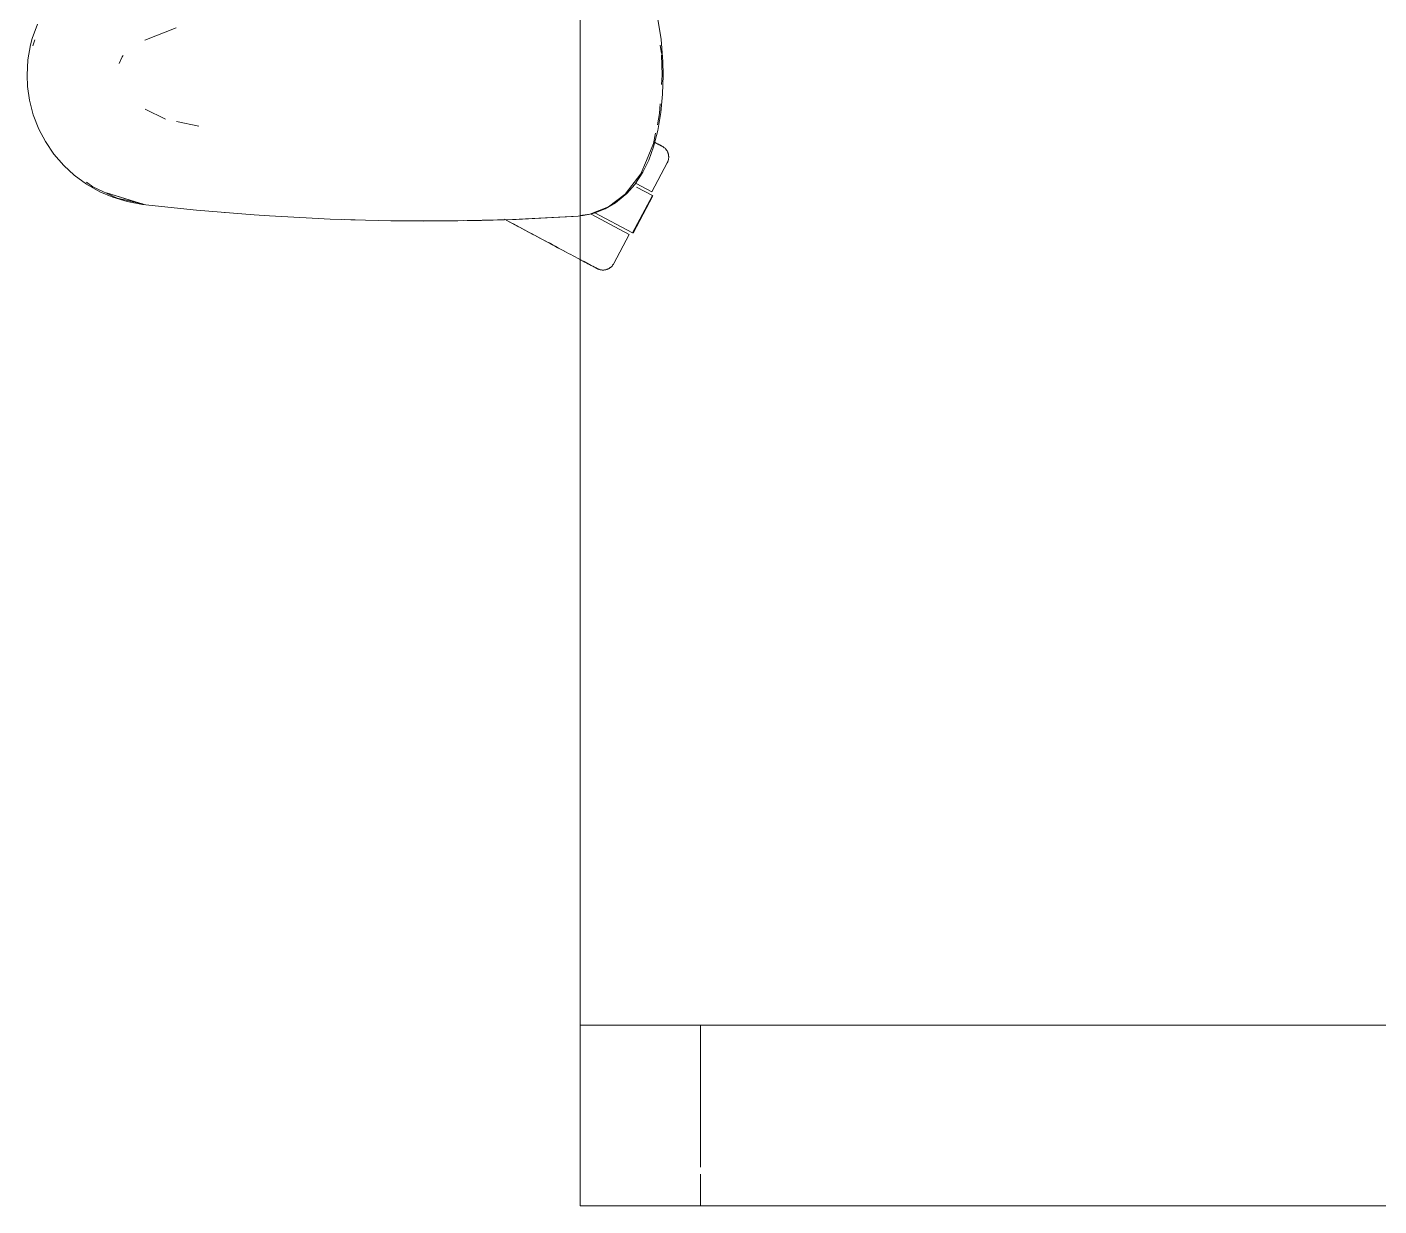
# Model space of a CAD drawing. Header units: millimetres. Extents: x 155927 to 326028, y -36033 to 97293.
# Drawn here: x 168319.7 to 168768.8, y 23502.8 to 23894.3 of the extents above; entities that cross this region are included whole.
import ezdxf

# ---------------------------------------------------------------- set-up
doc = ezdxf.new("R2010")
doc.units = ezdxf.units.MM
doc.header["$MEASUREMENT"] = 0
doc.layers.add('G-IMPT', color=8, linetype='CONTINUOUS', lineweight=9)
doc.layers.add('I-FURN', color=8, linetype='CONTINUOUS', lineweight=9)

msp = doc.modelspace()

# ---------------------------------------------------------------- linework, layer by layer
at = {"layer": 'G-IMPT'}
for p, q in [((168323.14, 23895.26), (168321.43, 23890.49)), ((168369.27, 23894.09), (168358.85, 23889.95)), ((168529.24, 23896.96), (168530.36, 23890.19)), ((168320.87, 23888.36), (168321.43, 23890.49)), ((168322.23, 23890.05), (168321.61, 23888.02)), ((168530.93, 23882.88), (168530.36, 23890.19)), ((168319.99, 23883.41), (168320.87, 23888.36)), ((168351.32, 23884.42), (168351.62, 23884.87)), ((168530.42, 23885.54), (168530.03, 23888.32)), ((168530.43, 23885.04), (168530.65, 23878.37)), ((168319.69, 23878.37), (168319.99, 23883.41)), ((168350.31, 23882.2), (168351.32, 23884.42)), ((168530.93, 23882.88), (168531.02, 23878.37)), ((168319.69, 23878.37), (168319.87, 23874.52)), ((168530.46, 23875.26), (168530.65, 23878.37)), ((168531.02, 23878.37), (168530.84, 23872.03)), ((168320.51, 23870.01), (168319.87, 23874.52)), ((168530.28, 23865.88), (168530.84, 23872.03)), ((168320.51, 23870.01), (168321.78, 23865.14)), ((168358.94, 23866.99), (168365.72, 23863.73)), ((168529.86, 23865.55), (168530.06, 23868.75)), ((168323.61, 23860.43), (168321.78, 23865.14)), ((168376.77, 23861.39), (168369.34, 23862.96)), ((168529.1, 23861.8), (168529.86, 23865.55)), ((168530.28, 23865.88), (168529.28, 23859.95)), ((168325.8, 23856.27), (168323.61, 23860.43)), ((168527.82, 23855.58), (168528.53, 23859.05)), ((168527.85, 23854.47), (168529.28, 23859.95)), ((168325.8, 23856.27), (168328.63, 23852.1)), ((168527.82, 23855.58), (168525.5, 23849.96)), ((168527.85, 23854.47), (168526.26, 23850.14)), ((168328.63, 23852.1), (168331.95, 23848.27)), ((168523.66, 23845.57), (168525.5, 23849.96)), ((168524.28, 23846.06), (168526.26, 23850.14)), ((168335.39, 23845.1), (168331.95, 23848.27)), ((168335.39, 23845.1), (168339.47, 23842.11)), ((168518.44, 23838.78), (168523.66, 23845.57)), ((168524.28, 23846.06), (168521.63, 23842.01)), ((168339.43, 23842.8), (168341.54, 23841.2)), ((168343.91, 23839.59), (168339.47, 23842.11)), ((168349.6, 23837.46), (168341.54, 23841.2)), ((168521.63, 23842.01), (168518.96, 23838.98)), ((168343.91, 23839.59), (168348.15, 23837.78)), ((168358.57, 23835.42), (168346.11, 23839.25)), ((168346.11, 23839.25), (168355.26, 23836.34)), ((168348.15, 23837.78), (168353.01, 23836.32)), ((168349.6, 23837.46), (168358.01, 23835.55)), ((168358.06, 23835.42), (168353.01, 23836.32)), ((168358.57, 23835.42), (168355.26, 23836.34)), ((168375.98, 23833.51), (168358.06, 23835.42)), ((168511.79, 23833.94), (168515.22, 23835.9)), ((168512.81, 23834.61), (168518.44, 23838.78)), ((168515.22, 23835.9), (168518.96, 23838.98)), ((168380.11, 23833.17), (168375.98, 23833.51)), ((168395.17, 23831.92), (168380.11, 23833.17)), ((168386.99, 23832.57), (168385.31, 23832.74)), ((168395.17, 23831.92), (168400.26, 23831.6)), ((168400.26, 23831.6), (168414.4, 23830.79)), ((168420.42, 23830.53), (168414.4, 23830.79)), ((168480.97, 23830.4), (168502.75, 23831.48)), ((168480.97, 23830.4), (168501.15, 23831.37)), ((168482.18, 23830.44), (168502.75, 23831.48)), ((168498.92, 23831.29), (168501.15, 23831.37)), ((168502.75, 23831.48), (168501.15, 23831.37)), ((168502.75, 23831.48), (168504.4, 23831.74)), ((168506.62, 23832.2), (168503.45, 23831.72)), ((168506.8, 23832.18), (168504.4, 23831.74)), ((168506.62, 23832.2), (168512.81, 23834.61)), ((168506.8, 23832.18), (168508.14, 23832.55)), ((168511.79, 23833.94), (168508.14, 23832.55)), ((168420.42, 23830.53), (168432.18, 23830.14)), ((168425.31, 23830.39), (168427.24, 23830.28)), ((168427.24, 23830.28), (168428.74, 23830.27)), ((168440.6, 23829.98), (168432.18, 23830.14)), ((168440.6, 23829.98), (168470.62, 23830.09)), ((168440.6, 23829.98), (168460.78, 23829.93)), ((168440.6, 23829.98), (168451.39, 23829.89)), ((168470.62, 23830.09), (168451.39, 23829.89)), ((168460.67, 23829.97), (168462.82, 23829.95)), ((168460.78, 23829.93), (168482.18, 23830.44)), ((168460.78, 23829.93), (168480.97, 23830.4)), ((168460.78, 23829.93), (168470.62, 23830.09)), ((168462.82, 23829.95), (168464.73, 23830.02)), ((168470.62, 23830.09), (168482.18, 23830.44)), ((168482.18, 23830.44), (168480.97, 23830.4))]:
    msp.add_line(p, q, dxfattribs=at)
at = {"layer": 'I-FURN'}
for p, q in [((168503.45, 24902.83), (168503.45, 23502.83)), ((168503.45, 23502.83), (168503.45, 24902.83)), ((168528.1, 23856.09), (168528.53, 23855.86)), ((168528.75, 23855.74), (168528.34, 23855.96)), ((168528.53, 23855.86), (168528.92, 23855.65)), ((168529.12, 23855.55), (168528.75, 23855.74)), ((168528.92, 23855.65), (168529.28, 23855.46)), ((168529.45, 23855.37), (168529.12, 23855.55)), ((168529.28, 23855.46), (168529.6, 23855.29)), ((168529.75, 23855.21), (168529.45, 23855.37)), ((168529.6, 23855.29), (168529.87, 23855.14)), ((168530.01, 23855.07), (168529.75, 23855.21)), ((168529.87, 23855.14), (168530.12, 23855.02)), ((168530.23, 23854.96), (168530.01, 23855.07)), ((168530.12, 23855.02), (168530.32, 23854.91)), ((168530.41, 23854.86), (168530.23, 23854.96)), ((168530.32, 23854.91), (168530.48, 23854.82)), ((168530.55, 23854.79), (168530.41, 23854.86)), ((168530.48, 23854.82), (168530.6, 23854.76)), ((168530.65, 23854.73), (168530.55, 23854.79)), ((168530.6, 23854.76), (168530.68, 23854.72)), ((168530.71, 23854.7), (168530.65, 23854.73)), ((168530.68, 23854.72), (168530.72, 23854.69)), ((168530.73, 23854.69), (168530.71, 23854.7)), ((168530.72, 23854.69), (168530.73, 23854.69)), ((168530.73, 23854.69), (168530.87, 23854.61)), ((168530.87, 23854.61), (168531.01, 23854.53)), ((168531.01, 23854.53), (168531.14, 23854.44)), ((168531.14, 23854.44), (168531.27, 23854.34)), ((168531.27, 23854.34), (168531.4, 23854.24)), ((168531.4, 23854.24), (168531.52, 23854.14)), ((168531.52, 23854.14), (168531.64, 23854.03)), ((168531.64, 23854.03), (168531.75, 23853.91)), ((168531.75, 23853.91), (168531.86, 23853.8)), ((168531.86, 23853.8), (168531.97, 23853.67)), ((168531.97, 23853.67), (168532.07, 23853.54)), ((168532.07, 23853.54), (168532.16, 23853.41)), ((168532.16, 23853.41), (168532.25, 23853.28)), ((168532.25, 23853.28), (168532.33, 23853.14)), ((168527.25, 23839.55), (168532.4, 23849.24)), ((168532.33, 23853.14), (168532.41, 23853)), ((168532.42, 23849.28), (168532.4, 23849.24)), ((168532.41, 23853), (168532.48, 23852.86)), ((168532.49, 23849.42), (168532.42, 23849.28)), ((168532.48, 23852.86), (168532.55, 23852.71)), ((168532.55, 23849.57), (168532.49, 23849.42)), ((168532.55, 23852.71), (168532.61, 23852.56)), ((168532.61, 23849.72), (168532.55, 23849.57)), ((168532.61, 23852.56), (168532.66, 23852.41)), ((168532.67, 23849.87), (168532.61, 23849.72)), ((168532.66, 23852.41), (168532.71, 23852.25)), ((168532.71, 23850.03), (168532.67, 23849.87)), ((168532.71, 23852.25), (168532.75, 23852.1)), ((168532.75, 23850.18), (168532.71, 23850.03)), ((168532.75, 23852.1), (168532.79, 23851.94)), ((168532.79, 23850.34), (168532.75, 23850.18)), ((168532.79, 23851.94), (168532.82, 23851.78)), ((168532.82, 23850.5), (168532.79, 23850.34)), ((168532.82, 23851.78), (168532.84, 23851.62)), ((168532.84, 23850.66), (168532.82, 23850.5)), ((168532.84, 23851.62), (168532.85, 23851.46)), ((168532.86, 23850.82), (168532.84, 23850.66)), ((168532.85, 23851.46), (168532.86, 23851.3)), ((168532.86, 23851.3), (168532.87, 23851.14)), ((168532.87, 23850.98), (168532.86, 23850.82)), ((168532.87, 23851.14), (168532.87, 23850.98)), ((168522.06, 23842.31), (168527.25, 23839.55)), ((168522.14, 23841.14), (168527.43, 23838.32)), ((168527.43, 23838.32), (168520.86, 23825.96)), ((168521.03, 23825.87), (168527.6, 23838.23)), ((168507.07, 23832.16), (168519.74, 23825.43)), ((168520.86, 23825.96), (168508.35, 23832.61)), ((168479.27, 23829.95), (168478.29, 23830.48)), ((168478.74, 23830.24), (168479.72, 23829.71)), ((168480.26, 23829.43), (168479.27, 23829.95)), ((168479.72, 23829.71), (168480.72, 23829.18)), ((168481.26, 23828.9), (168480.26, 23829.43)), ((168480.72, 23829.18), (168481.72, 23828.65)), ((168482.26, 23828.36), (168481.26, 23828.9)), ((168481.72, 23828.65), (168482.72, 23828.12)), ((168483.26, 23827.83), (168482.26, 23828.36)), ((168482.72, 23828.12), (168483.73, 23827.58)), ((168484.27, 23827.3), (168483.26, 23827.83)), ((168483.73, 23827.58), (168484.73, 23827.05)), ((168485.27, 23826.76), (168484.27, 23827.3)), ((168484.73, 23827.05), (168485.74, 23826.52)), ((168486.28, 23826.23), (168485.27, 23826.76)), ((168485.74, 23826.52), (168486.74, 23825.98)), ((168487.28, 23825.7), (168486.28, 23826.23)), ((168486.74, 23825.98), (168487.73, 23825.45)), ((168488.27, 23825.17), (168487.28, 23825.7)), ((168487.73, 23825.45), (168488.72, 23824.93)), ((168489.26, 23824.64), (168488.27, 23825.17)), ((168488.72, 23824.93), (168489.71, 23824.4)), ((168490.24, 23824.12), (168489.26, 23824.64)), ((168489.71, 23824.4), (168490.68, 23823.89)), ((168491.2, 23823.61), (168490.24, 23824.12)), ((168490.68, 23823.89), (168491.65, 23823.37)), ((168492.16, 23823.1), (168491.2, 23823.61)), ((168491.65, 23823.37), (168492.6, 23822.87)), ((168493.11, 23822.6), (168492.16, 23823.1)), ((168492.6, 23822.87), (168493.54, 23822.37)), ((168494.04, 23822.1), (168493.11, 23822.6)), ((168493.54, 23822.37), (168494.46, 23821.88)), ((168494.95, 23821.62), (168494.04, 23822.1)), ((168494.46, 23821.88), (168495.36, 23821.4)), ((168514.59, 23815.74), (168519.74, 23825.43)), ((168495.85, 23821.14), (168494.95, 23821.62)), ((168495.36, 23821.4), (168496.25, 23820.92)), ((168496.72, 23820.67), (168495.85, 23821.14)), ((168496.25, 23820.92), (168497.12, 23820.46)), ((168497.58, 23820.22), (168496.72, 23820.67)), ((168497.12, 23820.46), (168497.97, 23820.01)), ((168498.41, 23819.77), (168497.58, 23820.22)), ((168497.97, 23820.01), (168498.79, 23819.57)), ((168498.79, 23819.57), (168499.59, 23819.15)), ((168499.59, 23819.15), (168500.37, 23818.74)), ((168500.37, 23818.74), (168501.12, 23818.34)), ((168501.12, 23818.34), (168501.84, 23817.95)), ((168501.84, 23817.95), (168502.53, 23817.58)), ((168502.53, 23817.58), (168503.2, 23817.23)), ((168503.2, 23817.23), (168503.83, 23816.89)), ((168503.83, 23816.89), (168504.43, 23816.57)), ((168504.74, 23816.41), (168504.16, 23816.72)), ((168504.43, 23816.57), (168505, 23816.27)), ((168505.29, 23816.12), (168504.74, 23816.41)), ((168505, 23816.27), (168505.54, 23815.99)), ((168505.81, 23815.84), (168505.29, 23816.12)), ((168505.54, 23815.99), (168506.04, 23815.72)), ((168506.29, 23815.58), (168505.81, 23815.84)), ((168506.04, 23815.72), (168506.5, 23815.47)), ((168506.74, 23815.35), (168506.29, 23815.58)), ((168506.5, 23815.47), (168506.93, 23815.24)), ((168507.15, 23815.13), (168506.74, 23815.35)), ((168506.93, 23815.24), (168507.33, 23815.04)), ((168507.52, 23814.93), (168507.15, 23815.13)), ((168507.33, 23815.04), (168507.68, 23814.85)), ((168507.86, 23814.75), (168507.52, 23814.93)), ((168507.68, 23814.85), (168508, 23814.68)), ((168508.16, 23814.59), (168507.86, 23814.75)), ((168508, 23814.68), (168508.28, 23814.53)), ((168508.41, 23814.46), (168508.16, 23814.59)), ((168508.28, 23814.53), (168508.52, 23814.4)), ((168508.63, 23814.34), (168508.41, 23814.46)), ((168508.52, 23814.4), (168508.72, 23814.29)), ((168508.81, 23814.24), (168508.63, 23814.34)), ((168508.72, 23814.29), (168508.88, 23814.21)), ((168508.95, 23814.17), (168508.81, 23814.24)), ((168508.88, 23814.21), (168509, 23814.14)), ((168509.05, 23814.12), (168508.95, 23814.17)), ((168509, 23814.14), (168509.09, 23814.1)), ((168509.11, 23814.08), (168509.05, 23814.12)), ((168509.09, 23814.1), (168509.13, 23814.08)), ((168509.13, 23814.07), (168509.11, 23814.08)), ((168509.13, 23814.08), (168509.13, 23814.07)), ((168509.17, 23814.05), (168509.13, 23814.07)), ((168509.32, 23813.98), (168509.17, 23814.05)), ((168509.46, 23813.92), (168509.32, 23813.98)), ((168509.61, 23813.86), (168509.46, 23813.92)), ((168509.77, 23813.8), (168509.61, 23813.86)), ((168509.92, 23813.76), (168509.77, 23813.8)), ((168510.08, 23813.72), (168509.92, 23813.76)), ((168510.23, 23813.68), (168510.08, 23813.72)), ((168510.39, 23813.65), (168510.23, 23813.68)), ((168510.55, 23813.63), (168510.39, 23813.65)), ((168510.71, 23813.61), (168510.55, 23813.63)), ((168510.87, 23813.61), (168510.71, 23813.61)), ((168511.04, 23813.6), (168510.87, 23813.61)), ((168511.2, 23813.61), (168511.04, 23813.6)), ((168511.36, 23813.62), (168511.2, 23813.61)), ((168511.52, 23813.63), (168511.36, 23813.62)), ((168511.68, 23813.66), (168511.52, 23813.63)), ((168511.84, 23813.68), (168511.68, 23813.66)), ((168511.99, 23813.72), (168511.84, 23813.68)), ((168512.15, 23813.76), (168511.99, 23813.72)), ((168512.3, 23813.81), (168512.15, 23813.76)), ((168512.45, 23813.86), (168512.3, 23813.81)), ((168512.6, 23813.92), (168512.45, 23813.86)), ((168512.75, 23813.99), (168512.6, 23813.92)), ((168512.9, 23814.06), (168512.75, 23813.99)), ((168513.04, 23814.14), (168512.9, 23814.06)), ((168513.17, 23814.22), (168513.04, 23814.14)), ((168513.31, 23814.31), (168513.17, 23814.22)), ((168513.44, 23814.41), (168513.31, 23814.31)), ((168513.57, 23814.5), (168513.44, 23814.41)), ((168513.69, 23814.61), (168513.57, 23814.5)), ((168513.81, 23814.72), (168513.69, 23814.61)), ((168513.92, 23814.83), (168513.81, 23814.72)), ((168514.03, 23814.95), (168513.92, 23814.83)), ((168514.14, 23815.07), (168514.03, 23814.95)), ((168514.24, 23815.2), (168514.14, 23815.07)), ((168514.33, 23815.33), (168514.24, 23815.2)), ((168514.42, 23815.46), (168514.33, 23815.33)), ((168514.51, 23815.6), (168514.42, 23815.46)), ((168514.59, 23815.74), (168514.51, 23815.6)), ((168503.45, 23562.83), (168938.45, 23562.83)), ((168543.45, 23562.83), (168503.45, 23562.83)), ((168503.45, 23562.83), (168503.45, 23502.83)), ((168503.45, 23502.83), (168503.45, 23562.83)), ((169263.45, 23562.83), (168543.45, 23562.83)), ((168543.45, 23562.83), (168543.45, 23515.73)), ((168543.45, 23562.83), (168543.45, 23515.73)), ((168543.45, 23513.41), (168543.45, 23502.83)), ((168543.45, 23513.41), (168543.45, 23502.83)), ((168503.45, 23502.83), (168543.45, 23502.83)), ((169303.45, 23502.83), (168503.45, 23502.83)), ((168503.45, 23502.83), (169303.45, 23502.83)), ((169303.45, 23502.83), (168503.45, 23502.83)), ((168543.45, 23502.83), (169263.45, 23502.83))]:
    msp.add_line(p, q, dxfattribs=at)

doc.saveas('drawing.dxf')
